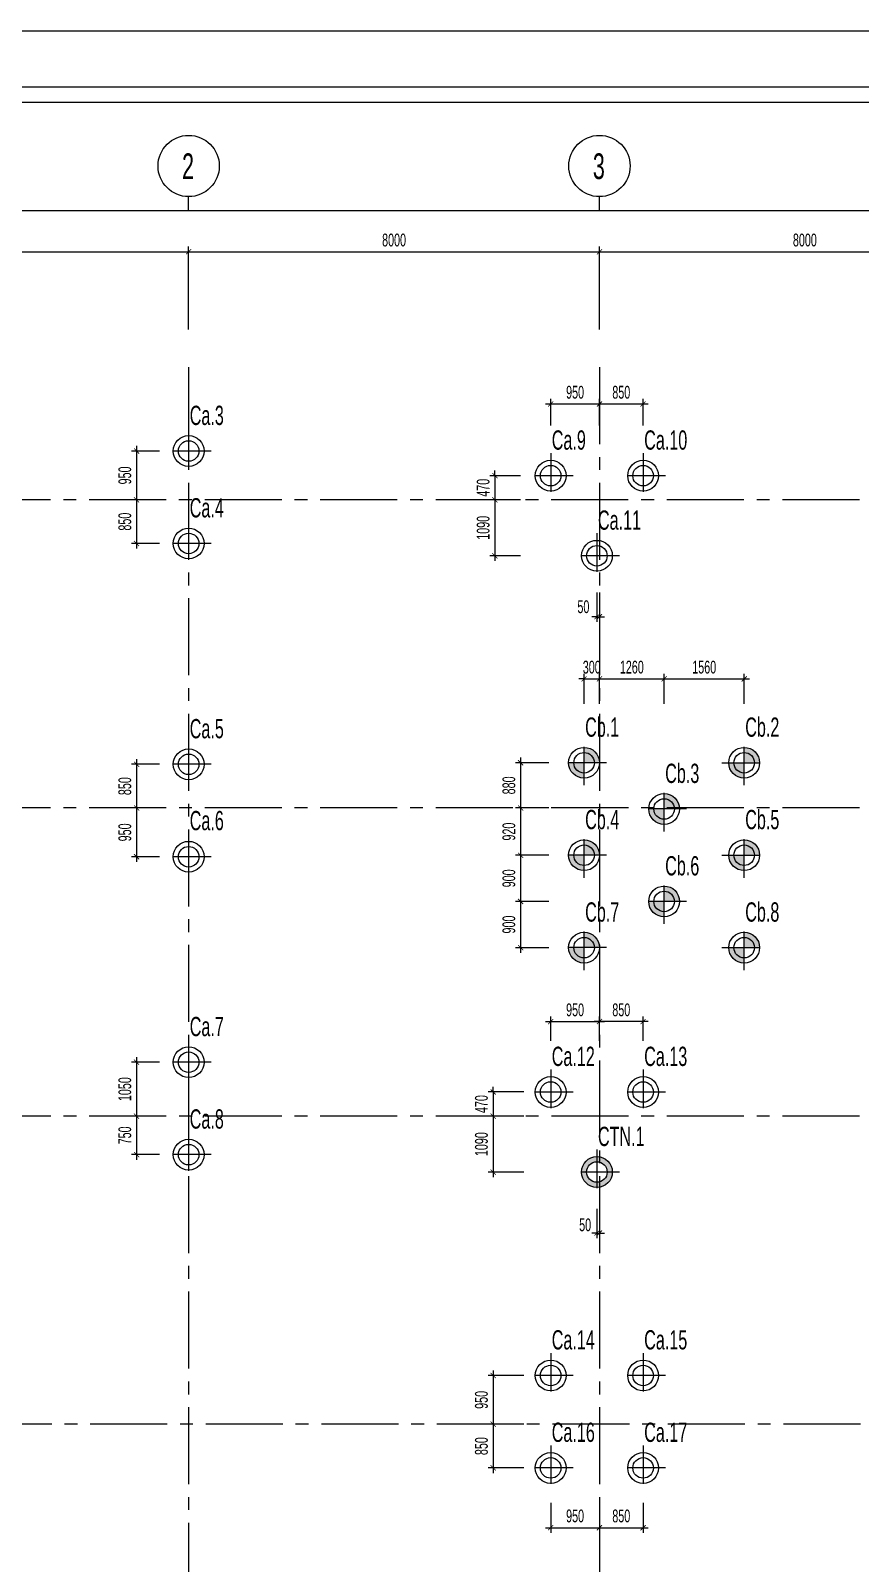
# Model space of a CAD drawing. Header units: millimetres. Extents: x 71 to 1853844, y -14 to 71211.
# Drawn here: x 1785901 to 1802058, y 41368 to 71211 of the extents above; entities that cross this region are included whole.
import ezdxf
from ezdxf.enums import TextEntityAlignment as Align

# ---------------------------------------------------------------- set-up
doc = ezdxf.new("R2010")
doc.units = ezdxf.units.MM
doc.header["$LTSCALE"] = 1000
doc.header["$MEASUREMENT"] = 0
doc.header["$PDMODE"] = 3
doc.linetypes.add('CENTER2', pattern=[1.125, 0.75, -0.125, 0.125, -0.125])
doc.layers.get('0').update_dxf_attribs({"linetype": 'CONTINUOUS'})
doc.layers.get('Defpoints').update_dxf_attribs({"linetype": 'CONTINUOUS'})
for name, color, linetype in [('CDC-KHUNGTEN', 7, 'CONTINUOUS'), ('CDC.01.AXIS', 160, 'CENTER2'), ('CDC.02.DIM', 1, 'CONTINUOUS'), ('CDC.06.TEXT', 2, 'CONTINUOUS'), ('CDC.10.HATCH', 9, 'CONTINUOUS'), ('CDC.12.PILE', 3, 'CONTINUOUS')]:
    doc.layers.add(name, color=color, linetype=linetype)
doc.layers.add('Hatch1', color=250, linetype='CONTINUOUS', lineweight=5)
doc.styles.add('ARIAL', font='arial.ttf', dxfattribs={"width": 0.6})
doc.dimstyles.new('100', dxfattribs={"dimscale": 100, "dimtxt": 2.5, "dimasz": 1, "dimexe": 1, "dimexo": 0, "dimgap": 1, "dimtad": 1, "dimdec": 0, "dimdsep": 46, "dimtxsty": 'ARIAL', "dimblk": 'ARCHTICK', "dimcen": 1, "dimdle": 1, "dimclrd": 1, "dimclre": 1, "dimclrt": 2, "dimadec": 0, "dimazin": 0, "dimtfac": 0.00072, "dimtdec": 0, "dimtix": 1, "dimtmove": 2, "dimatfit": 3, "dimldrblk": 'ARCHTICK', "dimfxl": 1, "dimtolj": 1, "dimarcsym": 0})

# ---------------------------------------------------------------- blocks, each defined once
blk = doc.blocks.new('_ARCHTICK')
at = {"color": 0, "linetype": 'ByBlock', "const_width": 0.15}
blk.add_lwpolyline([(-0.5, -0.5), (0.5, 0.5)], dxfattribs=at)
blk = doc.blocks.new('*D25')
at = {"layer": 'CDC.02.DIM', "color": 1, "lineweight": -2, "transparency": 16777216}
for p, q in [((1780878, 66906), (1789078, 66906)), ((1780978, 65392), (1780978, 67006)), ((1788978, 65392), (1788978, 67006))]:
    blk.add_line(p, q, dxfattribs=at)
at = {"layer": 'Defpoints', "color": 0, "transparency": 16777216}
for p in [(1788978, 66906), (1780978, 65392), (1788978, 65392)]:
    blk.add_point(p, dxfattribs=at)
at = {"layer": 'CDC.02.DIM', "color": 1, "lineweight": -2, "transparency": 16777216, "xscale": 100, "yscale": 100, "zscale": 100, "rotation": 180}
blk.add_blockref('_ARCHTICK', (1780978, 66906), dxfattribs=at)
at = {"layer": 'CDC.02.DIM', "color": 1, "lineweight": -2, "transparency": 16777216, "xscale": 100, "yscale": 100, "zscale": 100}
blk.add_blockref('_ARCHTICK', (1788978, 66906), dxfattribs=at)
at = {"layer": 'CDC.02.DIM', "color": 2, "transparency": 16777216, "insert": (1784978, 67133), "char_height": 250, "attachment_point": 5, "style": 'ARIAL'}
blk.add_mtext('\\A1;8000', dxfattribs=at)
blk = doc.blocks.new('*D26')
at = {"layer": 'CDC.02.DIM', "color": 1, "lineweight": -2, "transparency": 16777216}
for p, q in [((1788878, 66906), (1797078, 66906)), ((1788978, 65392), (1788978, 67006)), ((1796978, 65392), (1796978, 67006))]:
    blk.add_line(p, q, dxfattribs=at)
at = {"layer": 'Defpoints', "color": 0, "transparency": 16777216}
for p in [(1796978, 66906), (1788978, 65392), (1796978, 65392)]:
    blk.add_point(p, dxfattribs=at)
at = {"layer": 'CDC.02.DIM', "color": 1, "lineweight": -2, "transparency": 16777216, "xscale": 100, "yscale": 100, "zscale": 100, "rotation": 180}
blk.add_blockref('_ARCHTICK', (1788978, 66906), dxfattribs=at)
at = {"layer": 'CDC.02.DIM', "color": 1, "lineweight": -2, "transparency": 16777216, "xscale": 100, "yscale": 100, "zscale": 100}
blk.add_blockref('_ARCHTICK', (1796978, 66906), dxfattribs=at)
at = {"layer": 'CDC.02.DIM', "color": 2, "transparency": 16777216, "insert": (1792978, 67133), "char_height": 250, "attachment_point": 5, "style": 'ARIAL'}
blk.add_mtext('\\A1;8000', dxfattribs=at)
blk = doc.blocks.new('*D27')
at = {"layer": 'CDC.02.DIM', "color": 1, "lineweight": -2, "transparency": 16777216}
for p, q in [((1796878, 66906), (1805078, 66906)), ((1796978, 65392), (1796978, 67006)), ((1804978, 65392), (1804978, 67006))]:
    blk.add_line(p, q, dxfattribs=at)
at = {"layer": 'Defpoints', "color": 0, "transparency": 16777216}
for p in [(1804978, 66906), (1796978, 65392), (1804978, 65392)]:
    blk.add_point(p, dxfattribs=at)
at = {"layer": 'CDC.02.DIM', "color": 1, "lineweight": -2, "transparency": 16777216, "xscale": 100, "yscale": 100, "zscale": 100, "rotation": 180}
blk.add_blockref('_ARCHTICK', (1796978, 66906), dxfattribs=at)
at = {"layer": 'CDC.02.DIM', "color": 1, "lineweight": -2, "transparency": 16777216, "xscale": 100, "yscale": 100, "zscale": 100}
blk.add_blockref('_ARCHTICK', (1804978, 66906), dxfattribs=at)
at = {"layer": 'CDC.02.DIM', "color": 2, "transparency": 16777216, "insert": (1800978, 67133), "char_height": 250, "attachment_point": 5, "style": 'ARIAL'}
blk.add_mtext('\\A1;8000', dxfattribs=at)
blk = doc.blocks.new('*D32')
at = {"layer": 'CDC.02.DIM', "color": 1, "lineweight": -2, "transparency": 16777216}
for p, q in [((1780978, 65392), (1780978, 67811)), ((1835378, 65392), (1835378, 67811)), ((1780878, 67711), (1835478, 67711))]:
    blk.add_line(p, q, dxfattribs=at)
at = {"layer": 'Defpoints', "color": 0, "transparency": 16777216}
for p in [(1835378, 67711), (1780978, 65392), (1835378, 65392)]:
    blk.add_point(p, dxfattribs=at)
at = {"layer": 'CDC.02.DIM', "color": 1, "lineweight": -2, "transparency": 16777216, "xscale": 100, "yscale": 100, "zscale": 100, "rotation": 180}
blk.add_blockref('_ARCHTICK', (1780978, 67711), dxfattribs=at)
at = {"layer": 'CDC.02.DIM', "color": 1, "lineweight": -2, "transparency": 16777216, "xscale": 100, "yscale": 100, "zscale": 100}
blk.add_blockref('_ARCHTICK', (1835378, 67711), dxfattribs=at)
at = {"layer": 'CDC.02.DIM', "color": 2, "transparency": 16777216, "insert": (1808178, 67939), "char_height": 250, "attachment_point": 5, "style": 'ARIAL'}
blk.add_mtext('\\A1;54400', dxfattribs=at)
blk = doc.blocks.new('*D62')
at = {"layer": 'CDC.02.DIM', "color": 1, "lineweight": -2, "transparency": 16777216}
for p, q in [((1788409, 63026), (1787864, 63026)), ((1787964, 63126), (1787964, 61976)), ((1788409, 62076), (1787864, 62076))]:
    blk.add_line(p, q, dxfattribs=at)
at = {"layer": 'Defpoints', "color": 0, "transparency": 16777216}
for p in [(1788409, 63026), (1787964, 62076), (1788409, 62076)]:
    blk.add_point(p, dxfattribs=at)
at = {"layer": 'CDC.02.DIM', "color": 1, "lineweight": -2, "transparency": 16777216, "xscale": 100, "yscale": 100, "zscale": 100}
for p, rotation in [((1787964, 63026), 90), ((1787964, 62076), 270)]:
    blk.add_blockref('_ARCHTICK', p, dxfattribs=dict(at, rotation=rotation))
at = {"layer": 'CDC.02.DIM', "color": 2, "transparency": 16777216, "insert": (1787736, 62551), "char_height": 250, "attachment_point": 5, "rotation": 90, "style": 'ARIAL'}
blk.add_mtext('\\A1;950', dxfattribs=at)
blk = doc.blocks.new('*D63')
at = {"layer": 'CDC.02.DIM', "color": 1, "lineweight": -2, "transparency": 16777216}
for p, q in [((1788409, 62076), (1787864, 62076)), ((1787964, 62176), (1787964, 61126)), ((1788409, 61226), (1787864, 61226))]:
    blk.add_line(p, q, dxfattribs=at)
at = {"layer": 'Defpoints', "color": 0, "transparency": 16777216}
for p in [(1788409, 62076), (1787964, 61226), (1788409, 61226)]:
    blk.add_point(p, dxfattribs=at)
at = {"layer": 'CDC.02.DIM', "color": 1, "lineweight": -2, "transparency": 16777216, "xscale": 100, "yscale": 100, "zscale": 100}
for p, rotation in [((1787964, 62076), 90), ((1787964, 61226), 270)]:
    blk.add_blockref('_ARCHTICK', p, dxfattribs=dict(at, rotation=rotation))
at = {"layer": 'CDC.02.DIM', "color": 2, "transparency": 16777216, "insert": (1787736, 61651), "char_height": 250, "attachment_point": 5, "rotation": 90, "style": 'ARIAL'}
blk.add_mtext('\\A1;850', dxfattribs=at)
blk = doc.blocks.new('*D64')
at = {"layer": 'CDC.02.DIM', "color": 1, "lineweight": -2, "transparency": 16777216}
for p, q in [((1787964, 57026), (1787964, 55976)), ((1788409, 56926), (1787864, 56926)), ((1788409, 56076), (1787864, 56076))]:
    blk.add_line(p, q, dxfattribs=at)
at = {"layer": 'Defpoints', "color": 0, "transparency": 16777216}
for p in [(1788409, 56926), (1787964, 56076), (1788409, 56076)]:
    blk.add_point(p, dxfattribs=at)
at = {"layer": 'CDC.02.DIM', "color": 1, "lineweight": -2, "transparency": 16777216, "xscale": 100, "yscale": 100, "zscale": 100}
for p, rotation in [((1787964, 56926), 90), ((1787964, 56076), 270)]:
    blk.add_blockref('_ARCHTICK', p, dxfattribs=dict(at, rotation=rotation))
at = {"layer": 'CDC.02.DIM', "color": 2, "transparency": 16777216, "insert": (1787736, 56501), "char_height": 250, "attachment_point": 5, "rotation": 90, "style": 'ARIAL'}
blk.add_mtext('\\A1;850', dxfattribs=at)
blk = doc.blocks.new('*D65')
at = {"layer": 'CDC.02.DIM', "color": 1, "lineweight": -2, "transparency": 16777216}
for p, q in [((1787964, 56176), (1787964, 55026)), ((1788409, 56076), (1787864, 56076)), ((1788409, 55126), (1787864, 55126))]:
    blk.add_line(p, q, dxfattribs=at)
at = {"layer": 'Defpoints', "color": 0, "transparency": 16777216}
for p in [(1788409, 56076), (1787964, 55126), (1788409, 55126)]:
    blk.add_point(p, dxfattribs=at)
at = {"layer": 'CDC.02.DIM', "color": 1, "lineweight": -2, "transparency": 16777216, "xscale": 100, "yscale": 100, "zscale": 100}
for p, rotation in [((1787964, 56076), 90), ((1787964, 55126), 270)]:
    blk.add_blockref('_ARCHTICK', p, dxfattribs=dict(at, rotation=rotation))
at = {"layer": 'CDC.02.DIM', "color": 2, "transparency": 16777216, "insert": (1787736, 55601), "char_height": 250, "attachment_point": 5, "rotation": 90, "style": 'ARIAL'}
blk.add_mtext('\\A1;950', dxfattribs=at)
blk = doc.blocks.new('*D66')
at = {"layer": 'CDC.02.DIM', "color": 1, "lineweight": -2, "transparency": 16777216}
for p, q in [((1788409, 51126), (1787864, 51126)), ((1787964, 51226), (1787964, 49976)), ((1788409, 50076), (1787864, 50076))]:
    blk.add_line(p, q, dxfattribs=at)
at = {"layer": 'Defpoints', "color": 0, "transparency": 16777216}
for p in [(1788409, 51126), (1787964, 50076), (1788409, 50076)]:
    blk.add_point(p, dxfattribs=at)
at = {"layer": 'CDC.02.DIM', "color": 1, "lineweight": -2, "transparency": 16777216, "xscale": 100, "yscale": 100, "zscale": 100}
for p, rotation in [((1787964, 51126), 90), ((1787964, 50076), 270)]:
    blk.add_blockref('_ARCHTICK', p, dxfattribs=dict(at, rotation=rotation))
at = {"layer": 'CDC.02.DIM', "color": 2, "transparency": 16777216, "insert": (1787736, 50601), "char_height": 250, "attachment_point": 5, "rotation": 90, "style": 'ARIAL'}
blk.add_mtext('\\A1;1050', dxfattribs=at)
blk = doc.blocks.new('*D67')
at = {"layer": 'CDC.02.DIM', "color": 1, "lineweight": -2, "transparency": 16777216}
for p, q in [((1787964, 50176), (1787964, 49226)), ((1788409, 50076), (1787864, 50076)), ((1788409, 49326), (1787864, 49326))]:
    blk.add_line(p, q, dxfattribs=at)
at = {"layer": 'Defpoints', "color": 0, "transparency": 16777216}
for p in [(1788409, 50076), (1787964, 49326), (1788409, 49326)]:
    blk.add_point(p, dxfattribs=at)
at = {"layer": 'CDC.02.DIM', "color": 1, "lineweight": -2, "transparency": 16777216, "xscale": 100, "yscale": 100, "zscale": 100}
for p, rotation in [((1787964, 50076), 90), ((1787964, 49326), 270)]:
    blk.add_blockref('_ARCHTICK', p, dxfattribs=dict(at, rotation=rotation))
at = {"layer": 'CDC.02.DIM', "color": 2, "transparency": 16777216, "insert": (1787736, 49701), "char_height": 250, "attachment_point": 5, "rotation": 90, "style": 'ARIAL'}
blk.add_mtext('\\A1;750', dxfattribs=at)
blk = doc.blocks.new('*D68')
at = {"layer": 'CDC.02.DIM', "color": 1, "lineweight": -2, "transparency": 16777216}
for p, q in [((1795443, 62546), (1794842, 62546)), ((1794942, 62546), (1794942, 62646)), ((1794942, 62546), (1794942, 62076)), ((1795443, 62076), (1794842, 62076)), ((1794942, 62076), (1794942, 61976))]:
    blk.add_line(p, q, dxfattribs=at)
at = {"layer": 'Defpoints', "color": 0, "transparency": 16777216}
for p in [(1795443, 62546), (1794942, 62076), (1795443, 62076)]:
    blk.add_point(p, dxfattribs=at)
at = {"layer": 'CDC.02.DIM', "color": 1, "lineweight": -2, "transparency": 16777216, "xscale": 100, "yscale": 100, "zscale": 100}
for p, rotation in [((1794942, 62546), 270), ((1794942, 62076), 90)]:
    blk.add_blockref('_ARCHTICK', p, dxfattribs=dict(at, rotation=rotation))
at = {"layer": 'CDC.02.DIM', "color": 2, "transparency": 16777216, "insert": (1794714, 62311), "char_height": 250, "attachment_point": 5, "rotation": 90, "style": 'ARIAL'}
blk.add_mtext('\\A1;470', dxfattribs=at)
blk = doc.blocks.new('*D69')
at = {"layer": 'CDC.02.DIM', "color": 1, "lineweight": -2, "transparency": 16777216}
for p, q in [((1795443, 62076), (1794842, 62076)), ((1794942, 62176), (1794942, 60886)), ((1795443, 60986), (1794842, 60986))]:
    blk.add_line(p, q, dxfattribs=at)
at = {"layer": 'Defpoints', "color": 0, "transparency": 16777216}
for p in [(1795443, 62076), (1794942, 60986), (1795443, 60986)]:
    blk.add_point(p, dxfattribs=at)
at = {"layer": 'CDC.02.DIM', "color": 1, "lineweight": -2, "transparency": 16777216, "xscale": 100, "yscale": 100, "zscale": 100}
for p, rotation in [((1794942, 62076), 90), ((1794942, 60986), 270)]:
    blk.add_blockref('_ARCHTICK', p, dxfattribs=dict(at, rotation=rotation))
at = {"layer": 'CDC.02.DIM', "color": 2, "transparency": 16777216, "insert": (1794714, 61531), "char_height": 250, "attachment_point": 5, "rotation": 90, "style": 'ARIAL'}
blk.add_mtext('\\A1;1090', dxfattribs=at)
blk = doc.blocks.new('*D70')
at = {"layer": 'CDC.02.DIM', "color": 1, "lineweight": -2, "transparency": 16777216}
for p, q in [((1796928, 60271), (1796928, 59700)), ((1796978, 60271), (1796978, 59700)), ((1796928, 59800), (1796828, 59800)), ((1796928, 59800), (1796978, 59800)), ((1796978, 59800), (1797078, 59800))]:
    blk.add_line(p, q, dxfattribs=at)
at = {"layer": 'Defpoints', "color": 0, "transparency": 16777216}
for p in [(1796928, 60271), (1796978, 60271), (1796978, 59800)]:
    blk.add_point(p, dxfattribs=at)
at = {"layer": 'CDC.02.DIM', "color": 1, "lineweight": -2, "transparency": 16777216, "xscale": 100, "yscale": 100, "zscale": 100}
blk.add_blockref('_ARCHTICK', (1796928, 59800), dxfattribs=at)
at = {"layer": 'CDC.02.DIM', "color": 1, "lineweight": -2, "transparency": 16777216, "xscale": 100, "yscale": 100, "zscale": 100, "rotation": 180}
blk.add_blockref('_ARCHTICK', (1796978, 59800), dxfattribs=at)
at = {"layer": 'CDC.02.DIM', "color": 2, "transparency": 16777216, "insert": (1796665, 59993), "char_height": 250, "attachment_point": 5, "style": 'ARIAL'}
blk.add_mtext('\\A1;50', dxfattribs=at)
blk = doc.blocks.new('*D71')
at = {"layer": 'CDC.02.DIM', "color": 1, "lineweight": -2, "transparency": 16777216}
for p, q in [((1795503, 50546), (1794808, 50546)), ((1794908, 50546), (1794908, 50646)), ((1794908, 50546), (1794908, 50076)), ((1795503, 50076), (1794808, 50076)), ((1794908, 50076), (1794908, 49976))]:
    blk.add_line(p, q, dxfattribs=at)
at = {"layer": 'Defpoints', "color": 0, "transparency": 16777216}
for p in [(1795503, 50546), (1794908, 50076), (1795503, 50076)]:
    blk.add_point(p, dxfattribs=at)
at = {"layer": 'CDC.02.DIM', "color": 1, "lineweight": -2, "transparency": 16777216, "xscale": 100, "yscale": 100, "zscale": 100}
for p, rotation in [((1794908, 50546), 270), ((1794908, 50076), 90)]:
    blk.add_blockref('_ARCHTICK', p, dxfattribs=dict(at, rotation=rotation))
at = {"layer": 'CDC.02.DIM', "color": 2, "transparency": 16777216, "insert": (1794680, 50311), "char_height": 250, "attachment_point": 5, "rotation": 90, "style": 'ARIAL'}
blk.add_mtext('\\A1;470', dxfattribs=at)
blk = doc.blocks.new('*D72')
at = {"layer": 'CDC.02.DIM', "color": 1, "lineweight": -2, "transparency": 16777216}
for p, q in [((1794908, 50176), (1794908, 48886)), ((1795503, 50076), (1794808, 50076)), ((1795503, 48986), (1794808, 48986))]:
    blk.add_line(p, q, dxfattribs=at)
at = {"layer": 'Defpoints', "color": 0, "transparency": 16777216}
for p in [(1795503, 50076), (1794908, 48986), (1795503, 48986)]:
    blk.add_point(p, dxfattribs=at)
at = {"layer": 'CDC.02.DIM', "color": 1, "lineweight": -2, "transparency": 16777216, "xscale": 100, "yscale": 100, "zscale": 100}
for p, rotation in [((1794908, 50076), 90), ((1794908, 48986), 270)]:
    blk.add_blockref('_ARCHTICK', p, dxfattribs=dict(at, rotation=rotation))
at = {"layer": 'CDC.02.DIM', "color": 2, "transparency": 16777216, "insert": (1794680, 49531), "char_height": 250, "attachment_point": 5, "rotation": 90, "style": 'ARIAL'}
blk.add_mtext('\\A1;1090', dxfattribs=at)
blk = doc.blocks.new('*D73')
at = {"layer": 'CDC.02.DIM', "color": 1, "lineweight": -2, "transparency": 16777216}
for p, q in [((1796028, 51545), (1796028, 52017)), ((1796978, 51545), (1796978, 52017)), ((1795928, 51917), (1797078, 51917))]:
    blk.add_line(p, q, dxfattribs=at)
at = {"layer": 'Defpoints', "color": 0, "transparency": 16777216}
for p in [(1796978, 51917), (1796028, 51545), (1796978, 51545)]:
    blk.add_point(p, dxfattribs=at)
at = {"layer": 'CDC.02.DIM', "color": 1, "lineweight": -2, "transparency": 16777216, "xscale": 100, "yscale": 100, "zscale": 100, "rotation": 180}
blk.add_blockref('_ARCHTICK', (1796028, 51917), dxfattribs=at)
at = {"layer": 'CDC.02.DIM', "color": 1, "lineweight": -2, "transparency": 16777216, "xscale": 100, "yscale": 100, "zscale": 100}
blk.add_blockref('_ARCHTICK', (1796978, 51917), dxfattribs=at)
at = {"layer": 'CDC.02.DIM', "color": 2, "transparency": 16777216, "insert": (1796503, 52144), "char_height": 250, "attachment_point": 5, "style": 'ARIAL'}
blk.add_mtext('\\A1;950', dxfattribs=at)
blk = doc.blocks.new('*D74')
at = {"layer": 'CDC.02.DIM', "color": 1, "lineweight": -2, "transparency": 16777216}
for p, q in [((1796928, 48271), (1796928, 47700)), ((1796978, 48271), (1796978, 47700)), ((1796928, 47800), (1796828, 47800)), ((1796928, 47800), (1796978, 47800)), ((1796978, 47800), (1797078, 47800))]:
    blk.add_line(p, q, dxfattribs=at)
at = {"layer": 'Defpoints', "color": 0, "transparency": 16777216}
for p in [(1796928, 48271), (1796978, 48271), (1796978, 47800)]:
    blk.add_point(p, dxfattribs=at)
at = {"layer": 'CDC.02.DIM', "color": 1, "lineweight": -2, "transparency": 16777216, "xscale": 100, "yscale": 100, "zscale": 100}
blk.add_blockref('_ARCHTICK', (1796928, 47800), dxfattribs=at)
at = {"layer": 'CDC.02.DIM', "color": 1, "lineweight": -2, "transparency": 16777216, "xscale": 100, "yscale": 100, "zscale": 100, "rotation": 180}
blk.add_blockref('_ARCHTICK', (1796978, 47800), dxfattribs=at)
at = {"layer": 'CDC.02.DIM', "color": 2, "transparency": 16777216, "insert": (1796699, 47958), "char_height": 250, "attachment_point": 5, "style": 'ARIAL'}
blk.add_mtext('\\A1;50', dxfattribs=at)
blk = doc.blocks.new('*D75')
at = {"layer": 'CDC.02.DIM', "color": 1, "lineweight": -2, "transparency": 16777216}
for p, q in [((1796978, 51545), (1796978, 52017)), ((1797828, 51545), (1797828, 52017)), ((1797928, 51917), (1796878, 51917))]:
    blk.add_line(p, q, dxfattribs=at)
at = {"layer": 'Defpoints', "color": 0, "transparency": 16777216}
for p in [(1796978, 51917), (1796978, 51545), (1797828, 51545)]:
    blk.add_point(p, dxfattribs=at)
at = {"layer": 'CDC.02.DIM', "color": 1, "lineweight": -2, "transparency": 16777216, "xscale": 100, "yscale": 100, "zscale": 100, "rotation": 180}
blk.add_blockref('_ARCHTICK', (1796978, 51917), dxfattribs=at)
at = {"layer": 'CDC.02.DIM', "color": 1, "lineweight": -2, "transparency": 16777216, "xscale": 100, "yscale": 100, "zscale": 100}
blk.add_blockref('_ARCHTICK', (1797828, 51917), dxfattribs=at)
at = {"layer": 'CDC.02.DIM', "color": 2, "transparency": 16777216, "insert": (1797403, 52144), "char_height": 250, "attachment_point": 5, "style": 'ARIAL'}
blk.add_mtext('\\A1;850', dxfattribs=at)
blk = doc.blocks.new('*D76')
at = {"layer": 'CDC.02.DIM', "color": 1, "lineweight": -2, "transparency": 16777216}
for p, q in [((1794908, 45126), (1794908, 43976)), ((1795503, 45026), (1794808, 45026)), ((1795503, 44076), (1794808, 44076))]:
    blk.add_line(p, q, dxfattribs=at)
at = {"layer": 'Defpoints', "color": 0, "transparency": 16777216}
for p in [(1795503, 45026), (1794908, 44076), (1795503, 44076)]:
    blk.add_point(p, dxfattribs=at)
at = {"layer": 'CDC.02.DIM', "color": 1, "lineweight": -2, "transparency": 16777216, "xscale": 100, "yscale": 100, "zscale": 100}
for p, rotation in [((1794908, 45026), 90), ((1794908, 44076), 270)]:
    blk.add_blockref('_ARCHTICK', p, dxfattribs=dict(at, rotation=rotation))
at = {"layer": 'CDC.02.DIM', "color": 2, "transparency": 16777216, "insert": (1794680, 44551), "char_height": 250, "attachment_point": 5, "rotation": 90, "style": 'ARIAL'}
blk.add_mtext('\\A1;950', dxfattribs=at)
blk = doc.blocks.new('*D77')
at = {"layer": 'CDC.02.DIM', "color": 1, "lineweight": -2, "transparency": 16777216}
for p, q in [((1794908, 44176), (1794908, 43126)), ((1795503, 44076), (1794808, 44076)), ((1795503, 43226), (1794808, 43226))]:
    blk.add_line(p, q, dxfattribs=at)
at = {"layer": 'Defpoints', "color": 0, "transparency": 16777216}
for p in [(1795503, 44076), (1794908, 43226), (1795503, 43226)]:
    blk.add_point(p, dxfattribs=at)
at = {"layer": 'CDC.02.DIM', "color": 1, "lineweight": -2, "transparency": 16777216, "xscale": 100, "yscale": 100, "zscale": 100}
for p, rotation in [((1794908, 44076), 90), ((1794908, 43226), 270)]:
    blk.add_blockref('_ARCHTICK', p, dxfattribs=dict(at, rotation=rotation))
at = {"layer": 'CDC.02.DIM', "color": 2, "transparency": 16777216, "insert": (1794680, 43651), "char_height": 250, "attachment_point": 5, "rotation": 90, "style": 'ARIAL'}
blk.add_mtext('\\A1;850', dxfattribs=at)
blk = doc.blocks.new('*D78')
at = {"layer": 'CDC.02.DIM', "color": 1, "lineweight": -2, "transparency": 16777216}
for p, q in [((1796028, 42545), (1796028, 41962)), ((1796978, 42545), (1796978, 41962)), ((1795928, 42062), (1797078, 42062))]:
    blk.add_line(p, q, dxfattribs=at)
at = {"layer": 'Defpoints', "color": 0, "transparency": 16777216}
for p in [(1796028, 42545), (1796978, 42545), (1796978, 42062)]:
    blk.add_point(p, dxfattribs=at)
at = {"layer": 'CDC.02.DIM', "color": 1, "lineweight": -2, "transparency": 16777216, "xscale": 100, "yscale": 100, "zscale": 100, "rotation": 180}
blk.add_blockref('_ARCHTICK', (1796028, 42062), dxfattribs=at)
at = {"layer": 'CDC.02.DIM', "color": 1, "lineweight": -2, "transparency": 16777216, "xscale": 100, "yscale": 100, "zscale": 100}
blk.add_blockref('_ARCHTICK', (1796978, 42062), dxfattribs=at)
at = {"layer": 'CDC.02.DIM', "color": 2, "transparency": 16777216, "insert": (1796503, 42290), "char_height": 250, "attachment_point": 5, "style": 'ARIAL'}
blk.add_mtext('\\A1;950', dxfattribs=at)
blk = doc.blocks.new('*D79')
at = {"layer": 'CDC.02.DIM', "color": 1, "lineweight": -2, "transparency": 16777216}
for p, q in [((1796978, 42545), (1796978, 41962)), ((1797828, 42545), (1797828, 41962)), ((1796878, 42062), (1797928, 42062))]:
    blk.add_line(p, q, dxfattribs=at)
at = {"layer": 'Defpoints', "color": 0, "transparency": 16777216}
for p in [(1796978, 42545), (1797828, 42545), (1797828, 42062)]:
    blk.add_point(p, dxfattribs=at)
at = {"layer": 'CDC.02.DIM', "color": 1, "lineweight": -2, "transparency": 16777216, "xscale": 100, "yscale": 100, "zscale": 100, "rotation": 180}
blk.add_blockref('_ARCHTICK', (1796978, 42062), dxfattribs=at)
at = {"layer": 'CDC.02.DIM', "color": 1, "lineweight": -2, "transparency": 16777216, "xscale": 100, "yscale": 100, "zscale": 100}
blk.add_blockref('_ARCHTICK', (1797828, 42062), dxfattribs=at)
at = {"layer": 'CDC.02.DIM', "color": 2, "transparency": 16777216, "insert": (1797403, 42290), "char_height": 250, "attachment_point": 5, "style": 'ARIAL'}
blk.add_mtext('\\A1;850', dxfattribs=at)
blk = doc.blocks.new('*D87')
at = {"layer": 'CDC.02.DIM', "color": 1, "lineweight": -2, "transparency": 16777216}
for p, q in [((1795928, 63942), (1797078, 63942)), ((1796028, 63523), (1796028, 64042)), ((1796978, 63523), (1796978, 64042))]:
    blk.add_line(p, q, dxfattribs=at)
at = {"layer": 'Defpoints', "color": 0, "transparency": 16777216}
for p in [(1796978, 63942), (1796028, 63523), (1796978, 63523)]:
    blk.add_point(p, dxfattribs=at)
at = {"layer": 'CDC.02.DIM', "color": 1, "lineweight": -2, "transparency": 16777216, "xscale": 100, "yscale": 100, "zscale": 100, "rotation": 180}
blk.add_blockref('_ARCHTICK', (1796028, 63942), dxfattribs=at)
at = {"layer": 'CDC.02.DIM', "color": 1, "lineweight": -2, "transparency": 16777216, "xscale": 100, "yscale": 100, "zscale": 100}
blk.add_blockref('_ARCHTICK', (1796978, 63942), dxfattribs=at)
at = {"layer": 'CDC.02.DIM', "color": 2, "transparency": 16777216, "insert": (1796503, 64169), "char_height": 250, "attachment_point": 5, "style": 'ARIAL'}
blk.add_mtext('\\A1;950', dxfattribs=at)
blk = doc.blocks.new('*D88')
at = {"layer": 'CDC.02.DIM', "color": 1, "lineweight": -2, "transparency": 16777216}
for p, q in [((1796878, 63942), (1797928, 63942)), ((1796978, 63523), (1796978, 64042)), ((1797828, 63523), (1797828, 64042))]:
    blk.add_line(p, q, dxfattribs=at)
at = {"layer": 'Defpoints', "color": 0, "transparency": 16777216}
for p in [(1797828, 63942), (1796978, 63523), (1797828, 63523)]:
    blk.add_point(p, dxfattribs=at)
at = {"layer": 'CDC.02.DIM', "color": 1, "lineweight": -2, "transparency": 16777216, "xscale": 100, "yscale": 100, "zscale": 100, "rotation": 180}
blk.add_blockref('_ARCHTICK', (1796978, 63942), dxfattribs=at)
at = {"layer": 'CDC.02.DIM', "color": 1, "lineweight": -2, "transparency": 16777216, "xscale": 100, "yscale": 100, "zscale": 100}
blk.add_blockref('_ARCHTICK', (1797828, 63942), dxfattribs=at)
at = {"layer": 'CDC.02.DIM', "color": 2, "transparency": 16777216, "insert": (1797403, 64169), "char_height": 250, "attachment_point": 5, "style": 'ARIAL'}
blk.add_mtext('\\A1;850', dxfattribs=at)
blk = doc.blocks.new('*D191')
at = {"layer": 'CDC.02.DIM', "color": 1, "lineweight": -2, "transparency": 16777216}
for p, q in [((1796678, 58589), (1796578, 58589)), ((1796678, 58101), (1796678, 58689)), ((1796678, 58589), (1796978, 58589)), ((1796978, 58101), (1796978, 58689)), ((1796978, 58589), (1797078, 58589))]:
    blk.add_line(p, q, dxfattribs=at)
at = {"layer": 'Defpoints', "color": 0, "transparency": 16777216}
for p in [(1796978, 58589), (1796678, 58101), (1796978, 58101)]:
    blk.add_point(p, dxfattribs=at)
at = {"layer": 'CDC.02.DIM', "color": 1, "lineweight": -2, "transparency": 16777216, "xscale": 100, "yscale": 100, "zscale": 100}
blk.add_blockref('_ARCHTICK', (1796678, 58589), dxfattribs=at)
at = {"layer": 'CDC.02.DIM', "color": 1, "lineweight": -2, "transparency": 16777216, "xscale": 100, "yscale": 100, "zscale": 100, "rotation": 180}
blk.add_blockref('_ARCHTICK', (1796978, 58589), dxfattribs=at)
at = {"layer": 'CDC.02.DIM', "color": 2, "transparency": 16777216, "insert": (1796828, 58817), "char_height": 250, "attachment_point": 5, "style": 'ARIAL'}
blk.add_mtext('\\A1;300', dxfattribs=at)
blk = doc.blocks.new('*D192')
at = {"layer": 'CDC.02.DIM', "color": 1, "lineweight": -2, "transparency": 16777216}
for p, q in [((1796878, 58589), (1798338, 58589)), ((1796978, 58101), (1796978, 58689)), ((1798238, 58101), (1798238, 58689))]:
    blk.add_line(p, q, dxfattribs=at)
at = {"layer": 'Defpoints', "color": 0, "transparency": 16777216}
for p in [(1798238, 58589), (1796978, 58101), (1798238, 58101)]:
    blk.add_point(p, dxfattribs=at)
at = {"layer": 'CDC.02.DIM', "color": 1, "lineweight": -2, "transparency": 16777216, "xscale": 100, "yscale": 100, "zscale": 100, "rotation": 180}
blk.add_blockref('_ARCHTICK', (1796978, 58589), dxfattribs=at)
at = {"layer": 'CDC.02.DIM', "color": 1, "lineweight": -2, "transparency": 16777216, "xscale": 100, "yscale": 100, "zscale": 100}
blk.add_blockref('_ARCHTICK', (1798238, 58589), dxfattribs=at)
at = {"layer": 'CDC.02.DIM', "color": 2, "transparency": 16777216, "insert": (1797608, 58817), "char_height": 250, "attachment_point": 5, "style": 'ARIAL'}
blk.add_mtext('\\A1;1260', dxfattribs=at)
blk = doc.blocks.new('*D193')
at = {"layer": 'CDC.02.DIM', "color": 1, "lineweight": -2, "transparency": 16777216}
for p, q in [((1798138, 58589), (1799898, 58589)), ((1798238, 58101), (1798238, 58689)), ((1799798, 58101), (1799798, 58689))]:
    blk.add_line(p, q, dxfattribs=at)
at = {"layer": 'Defpoints', "color": 0, "transparency": 16777216}
for p in [(1799798, 58589), (1798238, 58101), (1799798, 58101)]:
    blk.add_point(p, dxfattribs=at)
at = {"layer": 'CDC.02.DIM', "color": 1, "lineweight": -2, "transparency": 16777216, "xscale": 100, "yscale": 100, "zscale": 100, "rotation": 180}
blk.add_blockref('_ARCHTICK', (1798238, 58589), dxfattribs=at)
at = {"layer": 'CDC.02.DIM', "color": 1, "lineweight": -2, "transparency": 16777216, "xscale": 100, "yscale": 100, "zscale": 100}
blk.add_blockref('_ARCHTICK', (1799798, 58589), dxfattribs=at)
at = {"layer": 'CDC.02.DIM', "color": 2, "transparency": 16777216, "insert": (1799018, 58817), "char_height": 250, "attachment_point": 5, "style": 'ARIAL'}
blk.add_mtext('\\A1;1560', dxfattribs=at)
blk = doc.blocks.new('*D194')
at = {"layer": 'CDC.02.DIM', "color": 1, "lineweight": -2, "transparency": 16777216}
for p, q in [((1795443, 57056), (1795443, 55976)), ((1795990, 56956), (1795343, 56956)), ((1795990, 56076), (1795343, 56076))]:
    blk.add_line(p, q, dxfattribs=at)
at = {"layer": 'Defpoints', "color": 0, "transparency": 16777216}
for p in [(1795990, 56956), (1795443, 56076), (1795990, 56076)]:
    blk.add_point(p, dxfattribs=at)
at = {"layer": 'CDC.02.DIM', "color": 1, "lineweight": -2, "transparency": 16777216, "xscale": 100, "yscale": 100, "zscale": 100}
for p, rotation in [((1795443, 56956), 90), ((1795443, 56076), 270)]:
    blk.add_blockref('_ARCHTICK', p, dxfattribs=dict(at, rotation=rotation))
at = {"layer": 'CDC.02.DIM', "color": 2, "transparency": 16777216, "insert": (1795215, 56516), "char_height": 250, "attachment_point": 5, "rotation": 90, "style": 'ARIAL'}
blk.add_mtext('\\A1;880', dxfattribs=at)
blk = doc.blocks.new('*D195')
at = {"layer": 'CDC.02.DIM', "color": 1, "lineweight": -2, "transparency": 16777216}
for p, q in [((1795443, 56176), (1795443, 55056)), ((1795990, 56076), (1795343, 56076)), ((1795990, 55156), (1795343, 55156))]:
    blk.add_line(p, q, dxfattribs=at)
at = {"layer": 'Defpoints', "color": 0, "transparency": 16777216}
for p in [(1795990, 56076), (1795443, 55156), (1795990, 55156)]:
    blk.add_point(p, dxfattribs=at)
at = {"layer": 'CDC.02.DIM', "color": 1, "lineweight": -2, "transparency": 16777216, "xscale": 100, "yscale": 100, "zscale": 100}
for p, rotation in [((1795443, 56076), 90), ((1795443, 55156), 270)]:
    blk.add_blockref('_ARCHTICK', p, dxfattribs=dict(at, rotation=rotation))
at = {"layer": 'CDC.02.DIM', "color": 2, "transparency": 16777216, "insert": (1795215, 55616), "char_height": 250, "attachment_point": 5, "rotation": 90, "style": 'ARIAL'}
blk.add_mtext('\\A1;920', dxfattribs=at)
blk = doc.blocks.new('*D196')
at = {"layer": 'CDC.02.DIM', "color": 1, "lineweight": -2, "transparency": 16777216}
for p, q in [((1795443, 55256), (1795443, 54156)), ((1795990, 55156), (1795343, 55156)), ((1795990, 54256), (1795343, 54256))]:
    blk.add_line(p, q, dxfattribs=at)
at = {"layer": 'Defpoints', "color": 0, "transparency": 16777216}
for p in [(1795990, 55156), (1795443, 54256), (1795990, 54256)]:
    blk.add_point(p, dxfattribs=at)
at = {"layer": 'CDC.02.DIM', "color": 1, "lineweight": -2, "transparency": 16777216, "xscale": 100, "yscale": 100, "zscale": 100}
for p, rotation in [((1795443, 55156), 90), ((1795443, 54256), 270)]:
    blk.add_blockref('_ARCHTICK', p, dxfattribs=dict(at, rotation=rotation))
at = {"layer": 'CDC.02.DIM', "color": 2, "transparency": 16777216, "insert": (1795215, 54706), "char_height": 250, "attachment_point": 5, "rotation": 90, "style": 'ARIAL'}
blk.add_mtext('\\A1;900', dxfattribs=at)
blk = doc.blocks.new('*D197')
at = {"layer": 'CDC.02.DIM', "color": 1, "lineweight": -2, "transparency": 16777216}
for p, q in [((1795443, 54356), (1795443, 53256)), ((1795990, 54256), (1795343, 54256)), ((1795990, 53356), (1795343, 53356))]:
    blk.add_line(p, q, dxfattribs=at)
at = {"layer": 'Defpoints', "color": 0, "transparency": 16777216}
for p in [(1795990, 54256), (1795443, 53356), (1795990, 53356)]:
    blk.add_point(p, dxfattribs=at)
at = {"layer": 'CDC.02.DIM', "color": 1, "lineweight": -2, "transparency": 16777216, "xscale": 100, "yscale": 100, "zscale": 100}
for p, rotation in [((1795443, 54256), 90), ((1795443, 53356), 270)]:
    blk.add_blockref('_ARCHTICK', p, dxfattribs=dict(at, rotation=rotation))
at = {"layer": 'CDC.02.DIM', "color": 2, "transparency": 16777216, "insert": (1795215, 53806), "char_height": 250, "attachment_point": 5, "rotation": 90, "style": 'ARIAL'}
blk.add_mtext('\\A1;900', dxfattribs=at)
blk = doc.blocks.new('Khung tên chuẩn')
at = {"layer": 'CDC-KHUNGTEN'}
blk.add_lwpolyline([(30654, -246309), (30654, -189709), (-40446, -189709), (-40446, -246309)], close=True, dxfattribs=at)
at = {"layer": 'CDC.10.HATCH', "color": 8}
blk.add_lwpolyline([(-40746, -246609), (38754, -246609), (38754, -189409), (-40746, -189409)], close=True, dxfattribs=at)
at = {"layer": 'Defpoints', "color": 1}
blk.add_lwpolyline([(-44246, -247709), (-44246, -188309), (39854, -188309), (39854, -247709), (-44246, -247709)], close=True, dxfattribs=at)

msp = doc.modelspace()

# ---------------------------------------------------------------- hatches: boundary and pattern name
at = {"layer": 'CDC.10.HATCH'}
h = msp.add_hatch(color=256, dxfattribs=at)
h.paths.add_polyline_path([(1796678.2, 57256.3), (1796678.2, 57156.3, -0.4142136), (1796878.2, 56956.3), (1796978.2, 56956.3, 0.4142136)])
h.paths.add_polyline_path([(1796678.2, 57156.3), (1796678.2, 56956.3), (1796878.2, 56956.3, 0.4142136)], flags=17)
h.paths.add_polyline_path([(1796678.2, 56956.3), (1796478.2, 56956.3, 0.4142136), (1796678.2, 56756.3)], flags=17)
h.paths.add_polyline_path([(1796478.2, 56956.3), (1796378.2, 56956.3, 0.4142136), (1796678.2, 56656.3), (1796678.2, 56756.3, -0.4142136)])
h = msp.add_hatch(color=256, dxfattribs=at)
h.paths.add_polyline_path([(1799795.9, 57256.3), (1799795.9, 57156.3, -0.4142136), (1799995.9, 56956.3), (1800095.9, 56956.3, 0.4142136)])
h.paths.add_polyline_path([(1799795.9, 57156.3), (1799795.9, 56956.3), (1799995.9, 56956.3, 0.4142136)], flags=17)
h.paths.add_polyline_path([(1799795.9, 56956.3), (1799595.9, 56956.3, 0.4142136), (1799795.9, 56756.3)], flags=17)
h.paths.add_polyline_path([(1799595.9, 56956.3), (1799495.9, 56956.3, 0.4142136), (1799795.9, 56656.3), (1799795.9, 56756.3, -0.4142136)])
h = msp.add_hatch(color=256, dxfattribs=at)
h.paths.add_polyline_path([(1798237, 56356.3), (1798237, 56256.3, -0.4142136), (1798437, 56056.3), (1798537, 56056.3, 0.4142136)])
h.paths.add_polyline_path([(1798237, 56256.3), (1798237, 56056.3), (1798437, 56056.3, 0.4142136)], flags=17)
h.paths.add_polyline_path([(1798237, 56056.3), (1798037, 56056.3, 0.4142136), (1798237, 55856.3)], flags=17)
h.paths.add_polyline_path([(1798037, 56056.3), (1797937, 56056.3, 0.4142136), (1798237, 55756.3), (1798237, 55856.3, -0.4142136)])
h = msp.add_hatch(color=256, dxfattribs=at)
h.paths.add_polyline_path([(1796678.2, 55456.3), (1796678.2, 55356.3, -0.4142136), (1796878.2, 55156.3), (1796978.2, 55156.3, 0.4142136)])
h.paths.add_polyline_path([(1796678.2, 55356.3), (1796678.2, 55156.3), (1796878.2, 55156.3, 0.4142136)], flags=17)
h.paths.add_polyline_path([(1796678.2, 55156.3), (1796478.2, 55156.3, 0.4142136), (1796678.2, 54956.3)], flags=17)
h.paths.add_polyline_path([(1796478.2, 55156.3), (1796378.2, 55156.3, 0.4142136), (1796678.2, 54856.3), (1796678.2, 54956.3, -0.4142136)])
h = msp.add_hatch(color=256, dxfattribs=at)
h.paths.add_polyline_path([(1799795.9, 55456.3), (1799795.9, 55356.3, -0.4142136), (1799995.9, 55156.3), (1800095.9, 55156.3, 0.4142136)])
h.paths.add_polyline_path([(1799795.9, 55356.3), (1799795.9, 55156.3), (1799995.9, 55156.3, 0.4142136)], flags=17)
h.paths.add_polyline_path([(1799795.9, 55156.3), (1799595.9, 55156.3, 0.4142136), (1799795.9, 54956.3)], flags=17)
h.paths.add_polyline_path([(1799595.9, 55156.3), (1799495.9, 55156.3, 0.4142136), (1799795.9, 54856.3), (1799795.9, 54956.3, -0.4142136)])
h = msp.add_hatch(color=256, dxfattribs=at)
h.paths.add_polyline_path([(1798237, 54556.3), (1798237, 54456.3, -0.4142136), (1798437, 54256.3), (1798537, 54256.3, 0.4142136)])
h.paths.add_polyline_path([(1798237, 54456.3), (1798237, 54256.3), (1798437, 54256.3, 0.4142136)], flags=17)
h.paths.add_polyline_path([(1798237, 54256.3), (1798037, 54256.3, 0.4142136), (1798237, 54056.3)], flags=17)
h.paths.add_polyline_path([(1798037, 54256.3), (1797937, 54256.3, 0.4142136), (1798237, 53956.3), (1798237, 54056.3, -0.4142136)])
h = msp.add_hatch(color=256, dxfattribs=at)
h.paths.add_polyline_path([(1796678.2, 53656.3), (1796678.2, 53556.3, -0.4142136), (1796878.2, 53356.3), (1796978.2, 53356.3, 0.4142136)])
h.paths.add_polyline_path([(1796678.2, 53556.3), (1796678.2, 53356.3), (1796878.2, 53356.3, 0.4142136)], flags=17)
h.paths.add_polyline_path([(1796678.2, 53356.3), (1796478.2, 53356.3, 0.4142136), (1796678.2, 53156.3)], flags=17)
h.paths.add_polyline_path([(1796478.2, 53356.3), (1796378.2, 53356.3, 0.4142136), (1796678.2, 53056.3), (1796678.2, 53156.3, -0.4142136)])
h = msp.add_hatch(color=256, dxfattribs=at)
h.paths.add_polyline_path([(1799795.9, 53656.3), (1799795.9, 53556.3, -0.4142136), (1799995.9, 53356.3), (1800095.9, 53356.3, 0.4142136)])
h.paths.add_polyline_path([(1799795.9, 53556.3), (1799795.9, 53356.3), (1799995.9, 53356.3, 0.4142136)], flags=17)
h.paths.add_polyline_path([(1799795.9, 53356.3), (1799595.9, 53356.3, 0.4142136), (1799795.9, 53156.3)], flags=17)
h.paths.add_polyline_path([(1799595.9, 53356.3), (1799495.9, 53356.3, 0.4142136), (1799795.9, 53056.3), (1799795.9, 53156.3, -0.4142136)])
h = msp.add_hatch(color=256, dxfattribs=at)
h.paths.add_polyline_path([(1796928.2, 49287.1), (1796928.2, 49187.1, -0.4142136), (1797128.2, 48987.1), (1797228.2, 48987.1, 0.4142136)])
h.paths.add_polyline_path([(1796928.2, 49287.1, 0.4142136), (1796628.2, 48987.1), (1796728.2, 48987.1, -0.4142136), (1796928.2, 49187.1)])
h.paths.add_polyline_path([(1796728.2, 48987.1), (1796628.2, 48987.1, 0.4142136), (1796928.2, 48687.1), (1796928.2, 48787.1, -0.4142136)])
h.paths.add_polyline_path([(1797228.2, 48987.1), (1797128.2, 48987.1, -0.4142136), (1796928.2, 48787.1), (1796928.2, 48687.1, 0.4142136)])

# ---------------------------------------------------------------- linework, layer by layer
at = {"layer": 'CDC.01.AXIS', "ltscale": 2}
for p, q in [((1788978.2, 64659.2), (1788978.2, 30520.6)), ((1788978.2, 64659.2), (1788978.2, 30520.6)), ((1796978.2, 64659.2), (1796978.2, 30520.6)), ((1796978.2, 64659.2), (1796978.2, 30520.6)), ((1838040, 62076.3), (1779806.8, 62076.3)), ((1838040, 62076.3), (1779806.8, 62076.3)), ((1838040.4, 56076.3), (1779806.8, 56076.3)), ((1838040.4, 56076.3), (1779806.8, 56076.3)), ((1838041.3, 50076.3), (1779593.7, 50076.3)), ((1838041.3, 50076.3), (1779593.7, 50076.3)), ((1838061.8, 44076.3), (1779806.8, 44076.3)), ((1838061.8, 44076.3), (1779806.8, 44076.3))]:
    msp.add_line(p, q, dxfattribs=at)
at = {"layer": 'CDC.01.AXIS'}
for p, q in [((1788978.2, 63463.6), (1788978.2, 62589.1)), ((1789415.4, 63026.3), (1788540.9, 63026.3)), ((1796028.2, 62983.2), (1796028.2, 62108.7)), ((1797828.2, 62983.2), (1797828.2, 62108.7)), ((1796465.4, 62545.9), (1795590.9, 62545.9)), ((1798265.4, 62545.9), (1797390.9, 62545.9)), ((1788978.2, 61663.6), (1788978.2, 60789.1)), ((1789415.4, 61226.3), (1788540.9, 61226.3)), ((1796928.2, 61424.3), (1796928.2, 60549.8)), ((1797365.4, 60987.1), (1796490.9, 60987.1)), ((1788978.2, 57363.6), (1788978.2, 56489.1)), ((1796678.2, 56519), (1796678.2, 57393.5)), ((1799795.9, 56519), (1799795.9, 57393.5)), ((1789415.4, 56926.3), (1788540.9, 56926.3)), ((1797115.4, 56956.3), (1796240.9, 56956.3)), ((1799358.6, 56956.3), (1800233.1, 56956.3)), ((1798237, 55619), (1798237, 56493.5)), ((1798674.3, 56056.3), (1797799.8, 56056.3)), ((1788978.2, 55573.6), (1788978.2, 54689.1)), ((1796678.2, 54719), (1796678.2, 55593.5)), ((1799795.9, 54719), (1799795.9, 55593.5)), ((1789415.4, 55126.3), (1788540.9, 55126.3)), ((1797115.4, 55156.3), (1796240.9, 55156.3)), ((1799358.6, 55156.3), (1800233.1, 55156.3)), ((1798237, 53819), (1798237, 54693.5)), ((1798674.3, 54256.3), (1797799.8, 54256.3)), ((1796678.2, 52919), (1796678.2, 53793.5)), ((1799795.9, 52919), (1799795.9, 53793.5)), ((1797115.4, 53356.3), (1796240.9, 53356.3)), ((1799358.6, 53356.3), (1800233.1, 53356.3)), ((1788978.2, 51563.6), (1788978.2, 50689.1)), ((1789415.4, 51126.3), (1788540.9, 51126.3)), ((1796028.2, 50983.2), (1796028.2, 50108.7)), ((1797828.2, 50983.2), (1797828.2, 50108.7)), ((1796465.4, 50545.9), (1795590.9, 50545.9)), ((1798265.4, 50545.9), (1797390.9, 50545.9)), ((1788978.2, 49763.6), (1788978.2, 48889.1)), ((1789415.4, 49326.3), (1788540.9, 49326.3)), ((1796928.2, 49424.3), (1796928.2, 48549.8)), ((1797365.4, 48987.1), (1796490.9, 48987.1)), ((1796028.2, 45463.4), (1796028.2, 44588.9)), ((1797828.2, 45463.4), (1797828.2, 44588.9)), ((1796465.4, 45026.2), (1795590.9, 45026.2)), ((1798265.4, 45026.2), (1797390.9, 45026.2)), ((1796028.2, 43663.4), (1796028.2, 42788.9)), ((1797828.2, 43663.4), (1797828.2, 42788.9)), ((1796465.4, 43226.2), (1795590.9, 43226.2)), ((1798265.4, 43226.2), (1797390.9, 43226.2))]:
    msp.add_line(p, q, dxfattribs=at)
at = {"layer": 'CDC.02.DIM'}
for p, q in [((1788978.2, 67711.5), (1788978.2, 67979.5)), ((1796978.2, 67711.5), (1796978.2, 67979.5))]:
    msp.add_line(p, q, dxfattribs=at)
for centre in [(1788978.2, 68576.1), (1796978.2, 68576.1)]:
    msp.add_circle(centre, 596.6, dxfattribs=at)
at = {"layer": 'CDC.12.PILE', "ltscale": 0.4}
for centre, radius in [((1788978.2, 63026.3), 300), ((1788978.2, 63026.3), 200), ((1796028.2, 62545.9), 300), ((1796028.2, 62545.9), 200), ((1797828.2, 62545.9), 300), ((1797828.2, 62545.9), 200), ((1788978.2, 61226.3), 300), ((1788978.2, 61226.3), 200), ((1796928.2, 60987.1), 300), ((1796928.2, 60987.1), 200), ((1788978.2, 56926.3), 300), ((1788978.2, 56926.3), 200), ((1796678.2, 56956.3), 300), ((1796678.2, 56956.3), 200), ((1799795.9, 56956.3), 300), ((1799795.9, 56956.3), 200), ((1798237, 56056.3), 300), ((1798237, 56056.3), 200), ((1788978.2, 55126.3), 300), ((1788978.2, 55126.3), 200), ((1796678.2, 55156.3), 300), ((1796678.2, 55156.3), 200), ((1799795.9, 55156.3), 300), ((1799795.9, 55156.3), 200), ((1798237, 54256.3), 300), ((1798237, 54256.3), 200), ((1796678.2, 53356.3), 300), ((1796678.2, 53356.3), 200), ((1799795.9, 53356.3), 300), ((1799795.9, 53356.3), 200), ((1788978.2, 51126.3), 300), ((1788978.2, 51126.3), 200), ((1796028.2, 50545.9), 300), ((1796028.2, 50545.9), 200), ((1797828.2, 50545.9), 300), ((1797828.2, 50545.9), 200), ((1788978.2, 49326.3), 300), ((1788978.2, 49326.3), 200), ((1796928.2, 48987.1), 300), ((1796928.2, 48987.1), 200), ((1796028.2, 45026.2), 300), ((1796028.2, 45026.2), 200), ((1797828.2, 45026.2), 300), ((1797828.2, 45026.2), 200), ((1796028.2, 43226.2), 300), ((1796028.2, 43226.2), 200), ((1797828.2, 43226.2), 300), ((1797828.2, 43226.2), 200)]:
    msp.add_circle(centre, radius, dxfattribs=at)

# ---------------------------------------------------------------- block references
at = {"layer": 'Hatch1'}
msp.add_blockref('Khung tên chuẩn', (1813989.7, 259519.8), dxfattribs=at)

# ---------------------------------------------------------------- texts
at = {"layer": 'CDC.06.TEXT', "style": 'ARIAL', "width": 0.6}
for s, p in [('2', (1788849.2, 68322.3)), ('3', (1796849.2, 68322.3))]:
    msp.add_text(s, height=500, dxfattribs=at).set_placement(p)
for s, p in [('Ca.3', (1788999, 63720.7)), ('Ca.9', (1796049, 63240.3)), ('Ca.10', (1797849, 63240.3)), ('Ca.4', (1788999, 61920.7)), ('Ca.11', (1796949, 61681.4)), ('Ca.5', (1788999, 57620.7)), ('Cb.1', (1796699, 57650.6)), ('Cb.2', (1799816.7, 57650.6)), ('Cb.3', (1798257.9, 56750.6)), ('Ca.6', (1788999, 55830.7)), ('Cb.4', (1796699, 55850.6)), ('Cb.5', (1799816.7, 55850.6)), ('Cb.6', (1798257.9, 54950.6)), ('Cb.7', (1796699, 54050.6)), ('Cb.8', (1799816.7, 54050.6)), ('Ca.7', (1788999, 51820.7)), ('Ca.12', (1796049, 51240.3)), ('Ca.13', (1797849, 51240.3)), ('Ca.8', (1788999, 50020.7)), ('CTN.1', (1796949, 49681.4)), ('Ca.14', (1796049, 45720.5)), ('Ca.15', (1797849, 45720.5)), ('Ca.16', (1796049, 43920.5)), ('Ca.17', (1797849, 43920.5))]:
    msp.add_text(s, height=375, dxfattribs=at).set_placement(p, align=Align.MIDDLE_LEFT)

# ---------------------------------------------------------------- dimensions: what is measured, and where the dimension line sits
at = {"layer": 'CDC.02.DIM'}
for base, p1, p2, picture, middle in [((1835377.6, 67711.5), (1780977.6, 65391.6), (1835377.6, 65391.6), '*D32', (1808177.6, 67939.1)), ((1788978.2, 66905.9), (1780978.2, 65391.6), (1788978.2, 65391.6), '*D25', (1784978.2, 67133.5)), ((1796978.2, 66905.9), (1788978.2, 65391.6), (1796978.2, 65391.6), '*D26', (1792978.2, 67133.5)), ((1804978.2, 66905.9), (1796978.2, 65391.6), (1804978.2, 65391.6), '*D27', (1800978.2, 67133.5)), ((1796978.2, 63941.8), (1796028.2, 63523.1), (1796978.2, 63523.1), '*D87', (1796503.2, 64169.4)), ((1797828.2, 63941.8), (1796978.2, 63523.1), (1797828.2, 63523.1), '*D88', (1797403.2, 64169.4)), ((1796978.2, 58589.2), (1796678.2, 58101.3), (1796978.2, 58101.3), '*D191', (1796828.2, 58816.9)), ((1798238, 58589.2), (1796978.2, 58101.3), (1798238, 58101.3), '*D192', (1797608.1, 58816.8)), ((1799797.9, 58589.2), (1798238, 58101.3), (1799797.9, 58101.3), '*D193', (1799018, 58816.8)), ((1796978.2, 51916.7), (1796028.2, 51545), (1796978.2, 51545), '*D73', (1796503.2, 52144.3)), ((1796978.2, 51916.7), (1797828.2, 51545), (1796978.2, 51545), '*D75', (1797403.2, 52144.3)), ((1796978.2, 42062.5), (1796028.2, 42545.3), (1796978.2, 42545.3), '*D78', (1796503.2, 42290.1)), ((1797828.2, 42062.5), (1796978.2, 42545.3), (1797828.2, 42545.3), '*D79', (1797403.2, 42290.1))]:
    dim = msp.add_linear_dim(base=base, p1=p1, p2=p2, dimstyle='100', dxfattribs=at)
    dim.commit()
    dim.dimension.update_dxf_attribs({"geometry": picture, "text_midpoint": middle})
for base, p1, p2, picture, middle in [((1787963.9, 62076.3), (1788409.3, 63026.3), (1788409.3, 62076.3), '*D62', (1787736.3, 62551.3)), ((1794942.1, 62076.3), (1795442.6, 62545.9), (1795442.6, 62076.3), '*D68', (1794714.4, 62311.1)), ((1787963.9, 61226.3), (1788409.3, 62076.3), (1788409.3, 61226.3), '*D63', (1787736.3, 61651.3)), ((1794942.1, 60986.1), (1795442.6, 62076.3), (1795442.6, 60986.1), '*D69', (1794714.4, 61531.2)), ((1787963.9, 56076.3), (1788409.3, 56926.3), (1788409.3, 56076.3), '*D64', (1787736.3, 56501.3)), ((1795443.1, 56076.3), (1795989.8, 56956.3), (1795989.8, 56076.3), '*D194', (1795215.4, 56516.3)), ((1787963.9, 55126.3), (1788409.3, 56076.3), (1788409.3, 55126.3), '*D65', (1787736.3, 55601.3)), ((1795443.1, 55156.3), (1795989.8, 56076.3), (1795989.8, 55156.3), '*D195', (1795215.4, 55616.3)), ((1795443.1, 54256.3), (1795989.8, 55156.3), (1795989.8, 54256.3), '*D196', (1795215.4, 54706.3)), ((1795443.1, 53356.3), (1795989.8, 54256.3), (1795989.8, 53356.3), '*D197', (1795215.4, 53806.3)), ((1787963.9, 50076.3), (1788409.3, 51126.3), (1788409.3, 50076.3), '*D66', (1787736.3, 50601.3)), ((1794907.6, 50076.3), (1795502.5, 50545.9), (1795502.5, 50076.3), '*D71', (1794680, 50311.1)), ((1787963.9, 49326.3), (1788409.3, 50076.3), (1788409.3, 49326.3), '*D67', (1787736.3, 49701.3)), ((1794907.6, 48986.1), (1795502.5, 50076.3), (1795502.5, 48986.1), '*D72', (1794680, 49531.2)), ((1794907.6, 44076.3), (1795502.5, 45026.2), (1795502.5, 44076.3), '*D76', (1794680, 44551.2)), ((1794907.6, 43226.2), (1795502.5, 44076.3), (1795502.5, 43226.2), '*D77', (1794680, 43651.2))]:
    dim = msp.add_linear_dim(base=base, p1=p1, p2=p2, angle=90, dimstyle='100', dxfattribs=at)
    dim.commit()
    dim.dimension.update_dxf_attribs({"geometry": picture, "text_midpoint": middle})
for base, p1, p2, picture, middle in [((1796978.2, 59800.2), (1796928.2, 60271.3), (1796978.2, 60271.3), '*D70', (1796665, 59993.1)), ((1796978.2, 47800.2), (1796928.2, 48271.3), (1796978.2, 48271.3), '*D74', (1796699.3, 47957.7))]:
    dim = msp.add_linear_dim(base=base, p1=p1, p2=p2, dimstyle='100', dxfattribs=at)
    dim.commit()
    dim.dimension.update_dxf_attribs({"geometry": picture, "text_midpoint": middle, "dimtype": 160})

doc.saveas('drawing.dxf')
